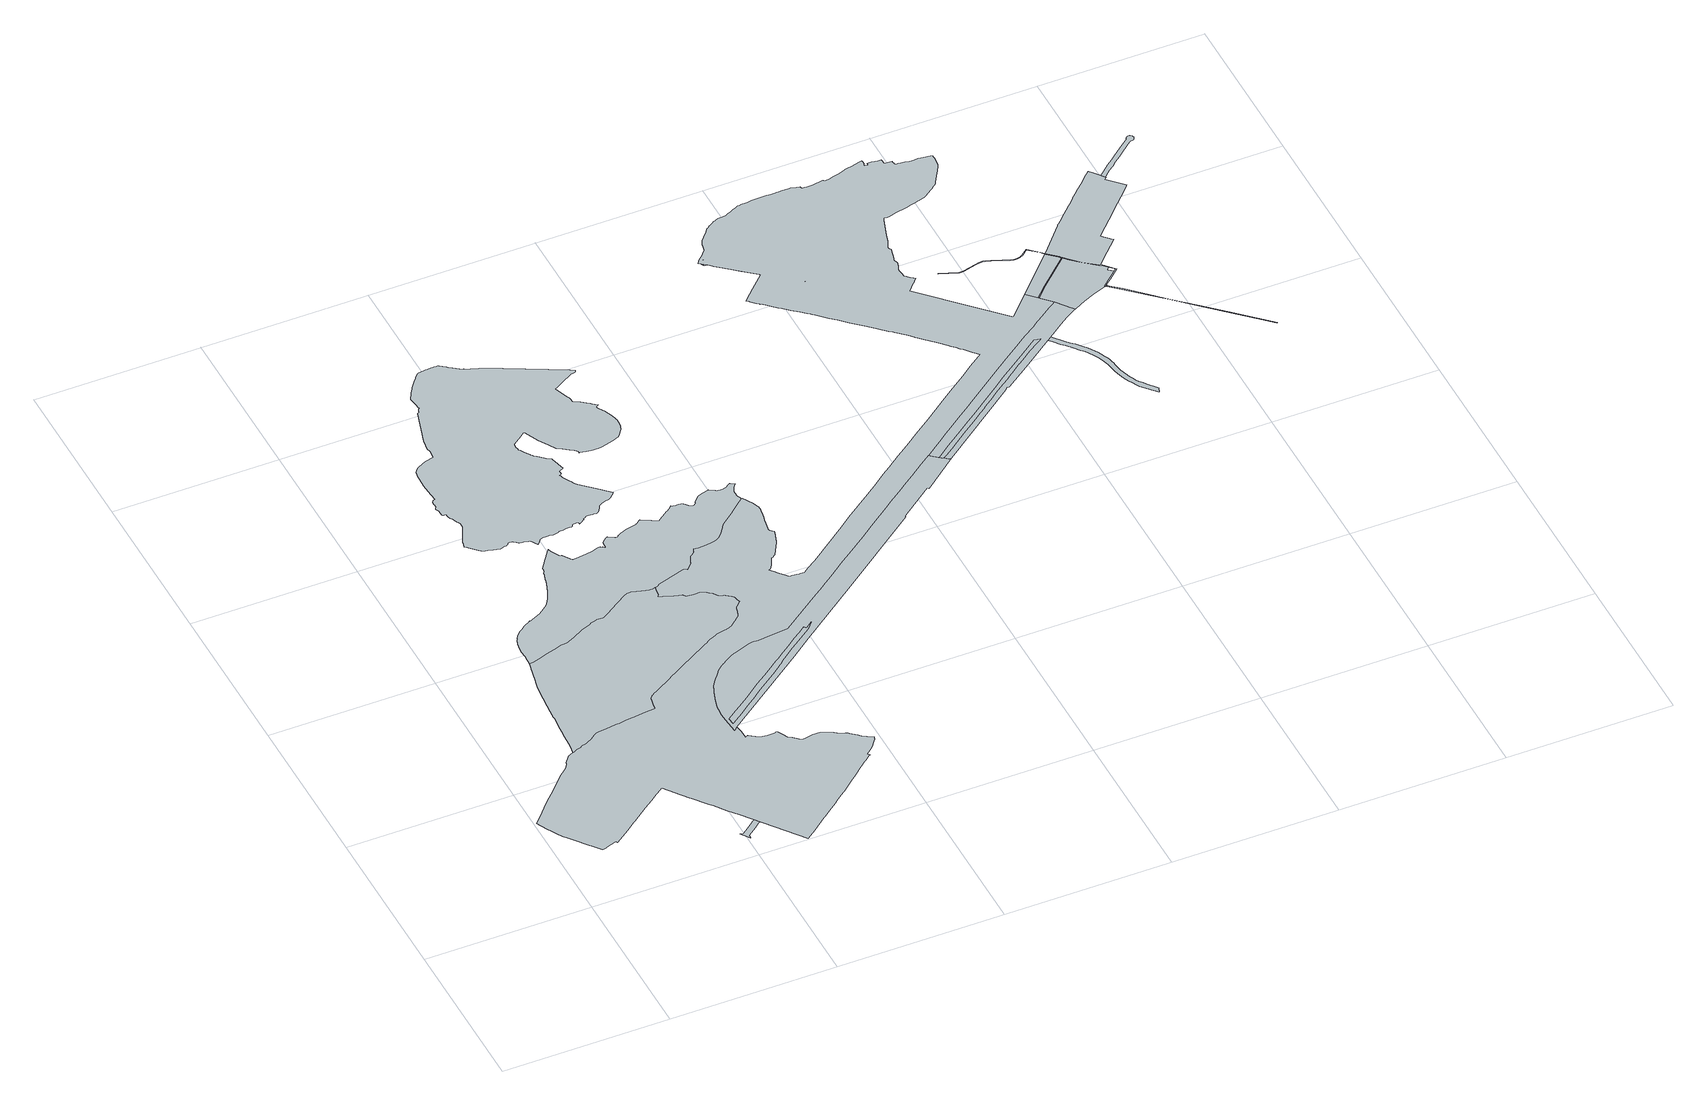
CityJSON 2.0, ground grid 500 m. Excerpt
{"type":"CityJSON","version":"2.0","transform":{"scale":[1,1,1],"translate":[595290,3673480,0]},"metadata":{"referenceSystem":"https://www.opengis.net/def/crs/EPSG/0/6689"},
"CityObjects":{
"object1":{"type":"GenericCityObject","attributes":{"function":"2","validFromType":"3","custodian":"武雄市","notificationNumber":"-","nominalArea":112,"prefecture":41,"city":41206,"floorAreaRate":1,"buildingCoverageRate":0.6,"wallSetbackDistance":0,"buildingHeightLimits":10},"geometry":[{"type":"MultiSurface","lod":"1","boundaries":[[[0,1,2,3,4,5,6,7,8,9,10,11,12,13,14,15,16,17,18,19,20,21,22,23,24,25,26,27,28,29,30,31,32,33,34,35,36,37,38,39,40,41,42,43,44,45,46,47,48,49,50,51,52,53,54,55,56,57,58,59,60,61,62,63,64,65,66,67,68,69,70,71,72,73,74,75,76,77,78,79,80,81,82,83,84,85,86,87,88,89,90,91,92,93,94,95,96,97,98,99,100,101,102,103,104,105,106,107,108,109,110,111,112,113,114,115,116,117,118,119,120,121,122,123,124,125,126,127,128,129,130,131,132,133,134,135,136,137,138,139,140,141,142,143,144,145,146,147,148,149,150,151,152,153,154,155,156,157,158,159,160,161,162,163,164,165,166,167,168,169,170,171,172,173,174,175,176,177,178,179,180,181,182,183,184,185,186,187,188,189,190,191,192,193,194,195,196,197,198]]]}]},
"object2":{"type":"GenericCityObject","attributes":{"function":"1","validFromType":"3","custodian":"武雄市","notificationNumber":"-","nominalArea":31,"prefecture":41,"city":41206,"floorAreaRate":0.8,"buildingCoverageRate":0.5,"wallSetbackDistance":1,"buildingHeightLimits":10},"geometry":[{"type":"MultiSurface","lod":"1","boundaries":[[[197,196,195,194,199,200,201,202,203,204,205,206,207,208,209,210,211,212,213,214,215,216,217,218,219,220,221,222,223,224,225,226,227,228,229,230,231,232,233,234,235,236,237,238,239,240,241,242,243,244,245,246,247,248,249,250,251,252,253,254,255,256,257,258,259,260,261,262,263,264,265,266,267,268,269,270,271,272,273,274,275,276,277,278,279,280,281,282,283,284,285,286,287,288,289,290,291,292,293,294,295,296,297,298,299,300,301,302,303,304,305,306,307,308,309,310,311,312,313,314,315,316,317,318,319,320,321,322,323,324,325,326,327,328,329,330,331,332,333,334,335,336,337,338,339,340,341,342,343,344,345,346,347,348,349,350,351,352,353,354,355,356,357,358,359,360,361,362,363,364,365,366,367,368,369,370,371,372,373,374,375,376,377,378,379,380,381,382,383,384,385,386,387,388,389,390,391,392,393,394,395,396,397,398,399,400,401,402,403,404,405,406,407,408,409,410,411,412,413,414,415,416,417,418,419,420,421,422,423,424,425,426,427,428,429,430,431,432,433,434,435,436,437,438,439,440,441,442,443,444,445,446,447,448,449,450,451,452,453,454,455,456,457,458,39,38,37,36,35,34,33,32,31,30,29,28,27,26,25,24,23,22,21,20,19,18,17,16,15,14,13,12,11,10,9,8,7,6,5,4,3,2,1,0,198]]]}]},
"object3":{"type":"GenericCityObject","attributes":{"name":"甘久・武雄線","function":"3011","validFromType":"3","custodian":"武雄市","notificationNumber":"-","prefecture":41,"city":41206,"length":2790,"width":18},"geometry":[{"type":"MultiSurface","lod":"1","boundaries":[[[459,460,461,462,463,464,465,466,467,468,469,470,471,472,473,474,475,476,477,478,479,480,481,482,483,484,485,486,487,488,489,490,491,492,493]]]}]},
"object4":{"type":"GenericCityObject","attributes":{"function":"3","validFromType":"3","custodian":"武雄市","notificationNumber":"-","nominalArea":64,"prefecture":41,"city":41206,"floorAreaRate":2,"buildingCoverageRate":0.6,"wallSetbackDistance":0,"buildingHeightLimits":0},"geometry":[{"type":"MultiSurface","lod":"1","boundaries":[[[494,495,496,497,498,499,500,501,502,503,504,505,506,507,508,509,510,511,512,513,514,515,516,517,518,519,520,521,522,523,524,525,526,527,528,529,530,531,532,533,534,535,536,537,538,539,540,541,542,543,544,545,546,547,548,549,550,551,552,553,554,555,556,557,558,559,560,561,562,563,564,565,566,567,568,569,570,571,572,573,574,575,576,577,578,579,580,581,582,583,584,585,586,587,588,589,590,591,592,593,594,595,596,597,598,599,600,601,602,603,604,605,606,607,608,609,610,611,612,613,614,615,616,617,618,619,620,621,622,623,624,625,626,627,628,629,630,631,632,633,634,635,636,637,638,639,640,641,642,643,644,645,646,647,648,649,650,651,652,653,654,655,656,657,658,659,660,661,662,663,664,665,666,667,668,669,670,671,672,673,674,675,676,677,678,679,680,681,682,683,684,685,686,687,688,689,690,691,692,693,694,695,696,697,698,699,700,701,702,703,704,705,706,707,708,709,710,711,712,713,714,715,716,717,718,719,720,721,722,723,724,725,726,727,728,729,730,731,732,733,734,735,736,737,738,739,740,741,742,743,744,745,746,747,748,749,750,751,752,753,754,755,756,757,758,759,760,761,762,763,764,765,766,767,768,769,770,771,772,773,774,775,776,777,778,779,780,781,782,783,784,785,786,787,788,789,790,791,792,793,794,795,796,797,798,799,800,801,802,803,804,805,806,807,808,809,810,811,812,813,814,815,816,817,818,819,820,821,822,823,824,825,826,827,828,829,830,831,832,833,834,835,836,837,838,839,840,841,842,843,844,845,846,847,848,849,850,851,852,853,854,855,856,857,858,859,860,861,862,863,864,865]]]}]},
"object5":{"type":"GenericCityObject","attributes":{"function":"11","validFromType":"3","custodian":"武雄市","notificationNumber":"-","nominalArea":17,"prefecture":41,"city":41206,"floorAreaRate":2,"buildingCoverageRate":0.6,"wallSetbackDistance":0,"buildingHeightLimits":0},"geometry":[{"type":"MultiSurface","lod":"1","boundaries":[[[866,867,868,869,870,871,872,873,874,875,876,877,878,879,880,881,882,883,884,885,886,887,888,889,890,891,892,893,894,895,896,897,898,899,900,901,902,903,904,905,906,907,908,909,910,911,912,913,914,915,916,917,918,919,920,921,922,923,924,925,926,927,928,929,930,931,932,933,934,935,936,937,938,939]]]}]},
"object6":{"type":"GenericCityObject","attributes":{"function":"5","validFromType":"3","custodian":"武雄市","notificationNumber":"-","nominalArea":222,"prefecture":41,"city":41206,"floorAreaRate":2,"buildingCoverageRate":0.6,"wallSetbackDistance":0,"buildingHeightLimits":0},"geometry":[{"type":"MultiSurface","lod":"1","boundaries":[[[940,941,942,943,944,945,946,947,948,949,950,951,952,953,954,955,956,957,958,959,960,961,962,963,964,965,966,967,968,969,970,971,972,973,974,975,976,977,978,979,980,981,982,983,984,985,986,987,988,989,990,991,992,993,994,995,996,997,998,999,1000,1001,1002,1003,1004,1005,1006,1007,1008,1009,1010,1011,1012,1013,1014,1015,1016,1017,1018,1019,1020,1021,1022,1023,1024,1025,1026,1027,1028,939,938,937,936,935,934,933,932,931,930,929,928,927,926,925,924,923,922,921,920,919,918,917,916,915,914,913,912,911,910,909,908,907,906,905,904,903,902,901,900,899,898,897,896,895,894,893,892,891,890,889,888,887,886,885,884,883,882,1029,1030,1031,1032,1033,1034,1035,1036,1037,1038,1039,1040,1041,1042,1043,1044,1045,1046,1047,1048,1049,1050,1051,1052,1053,1054,1055,1056,1057,1058,1059,1060,1061,1062,1063,1064,1065,1066,1067,1068,1069,1070,1071,1072,1073,1074,1075,1076,1077,1078,1079,1080,1081,1082,1083,1084,1085,1086,1087,1088,1089,1090,1091,1092,1093,1094,1095,1096,1097,1098,1099,1100,1101,1102,1103,1104,1105,1106,1107,1108,1109,1110,1111,1112,1113,1114,1115,1116,1117,1118,1119,1120,1121,1122,1123,1124,1125,1126,1127,1128,1129,1130,1131,1132,1133,1134,1135,1136,1137,1138,1139,1140,1141,1142,1143,1144,1145,1146,1147,1148,1149,1150,1151,1152,1153,1154,1155,1156,1157,1158,1159,1160,1161,1162,1163,1164,1165,1166,1167,1168,1169,1170,1171,1172,1173,1174,1175,1176,1177,1178,1179,1180,1181,1182,1183,1184,1185,1186,1187,1188,1189,1190,1191,1192,1193,1194,1195,1196,1197,1198,1199,1200,1201,1202,1203,1204,1205,1206,1207,1208,1209,1210,1211,1212,1213,1214,1215,1216,1217,1218,1219,1220,1221,1222,1223,1224,1225,1226,1227,1228,1229,1230,1231,1232,1233,1234,1235,1236,1237,1238,1239,1240,1241,1242,1243,1244,1245,1246,1247,1248,1249,1250,1251,1252,1253,1254,1255,1256,1257,1258,1259,1260,1261,1262,1263,1264,1265,1266,1267,1268,1269,1270,1271,1272,1273,1274,1275,1276,1277,1278,1279,1280,1281,1282,1283,1284,1285,1286,1287,1288,1289,1290,1291,1292,1293,1294,1295,1296,1297,1298,1299,1300,1301,1302,1303,1304,1305,1306,1307,1308,1309,1310,1311,1312,1313,1314,1315,1316,1317,1318,1319,1320,1321,1322,1323,1324,1325,1326,1327,1328,1329,1330,1331,1332,1333,1334,1335,1336,1337,1338,1339,1340,1341,1342,1343,1344,1345,1346,1347,1348,1349,1350,1351,1352,1353,1354,1355,1356,1357,1358,1359,1360,1361,1362,1363,1364,1365,1366,1367,1368,1369,1370,1371,1372,1373,1374,1375,1376,1377,1378,239,238,237,236,235,234,233,232,231,230,229,228,227,226,225,224,223,222,221,220,219,218,217,216,215,214,213,212,211,210,209,208,207,206,205,204,203,202,201,200,199,194,193,192,191,190,189,188,187,186,185,184,183,182,181,180,179,178,177,176,175,174,173,172,171,170,169,168,167,166,165,164,163,162,161,160,159,158,157,156,155,154,153,152,151,150,149,148,147,146,145,144,143,142,141,140,139,138,137,136,135,134,133,132,131,130,129,128,127,126,125,124,123,122,121,120,119,118,117,116,115,114,113,112,111,110,109,108,107,106,105,104,103,102,101,100,99,98,97,96,95,94,93,92,91,90,89,88,87,86,85,84,83,82,81,80,79,78,77,76,75,74,73,72,1379,1380,1381,1382,1383,1384,1385,1386,1387,1388,1389,1390,1391,1392,1393,1394,1395,1396,1397,1398,1399,1400,1401,1402,1403,1404,1405,1406,1407,1408,1409,1410,1411,1412,1413,1414,1415,1416,1417,1418,1419,1420,1421,1422,1423,1424,1425,1426,1427,1428,1429,1430,1431,1432,1433,1434]]]}]},
"object7":{"type":"GenericCityObject","attributes":{"name":"高橋・武雄線","function":"3011","validFromType":"3","custodian":"武雄市","notificationNumber":"-","prefecture":41,"city":41206,"length":4020,"width":16},"geometry":[{"type":"MultiSurface","lod":"1","boundaries":[[[1435,1436,1437,1438,1439,1440,1441,1442,1443,1444,1445,1446,1447,1448,1449,1450,1451,1452,1453,1454,1455,1456,1457,1458,1459,1460,1461,1462,1463,879,1464,1465,1466,1467,1468,1469,1470,1471,1472,1473,1474,1475,1476,1477,1478,1479,1480,1481,1482,1483,1484,1485,1486,1487,1488,1489,1490,1491,1492,1493,1494,1495,1496,1497,1498,1499,1500,1501,1502,1503,1504,1505,1506,1507,1508,1509,1510,1511,1512,1513,1514,1515,1516,1517,1518,1519,1520,1521,1522,1523,1524,1525,1526,1527,1528,1529,1530,1531,1532,1533,1534,1535,1536,1537,1538,1539,1540,1541,1542,1543,1544,1545,1546,1547,1548,1549,1550,1551,1552,1553,1554,1555,1556,1557,1558,1559,1560,1561,1562,1563,1564,1565,1566,1567,1568,1569,1570,1571,1572,1573,1574,1575,1576,1577,1578,1579,1580,1581,1582,1583,1584,1585,1586,1587,1588,1589,1590,1591,1592,1593,1594,1595,1596,1597,1598,1599,1600,1601,1602,1603,1604,1605,1606,1607,1608,1609,1610,1611,1612,1613,1614,1615,1616,1617,1618,1619,1620,1621,1622,1623,1624,1625,1626,1627,1628,1629,1630,1631,1632,1633,1634,1635,1636,1637,1638,1639,1640,1641,1642,1643,1644,1645,1646,1647,1648,1649,1650,1651,1652,1653,1654,1655,1656,1657,1658,1659,1660,1661,1662,1663,1664,1028,1665,1666,1667,1668,938,475,474,1669,1670,1671,1672,933,932,931,930,929,928,927,1673,920,919,917,916,914,913,912,911,1674,909,908,907,905,904,903,1675,902,901,1676,1677,1678,460,459,493,1679]]]}]},
"object8":{"type":"GenericCityObject","attributes":{"function":"9","validFromType":"3","custodian":"武雄市","notificationNumber":"-","nominalArea":83,"prefecture":41,"city":41206,"floorAreaRate":2,"buildingCoverageRate":0.8,"wallSetbackDistance":0,"buildingHeightLimits":0},"geometry":[{"type":"MultiSurface","lod":"1","boundaries":[[[1047,1046,1045,1044,1043,1042,1041,1040,1039,1038,1037,1036,1035,1034,1033,1032,1031,1030,1029,882,881,880,879,878,877,876,875,874,873,1680,1681,1682,1683,1684,1685,1686,1687,1688,1689,1690,1048]]]}]},
"object9":{"type":"GenericCityObject","attributes":{"name":"高橋・鳴瀬線","function":"3011","validFromType":"3","custodian":"武雄市","notificationNumber":"-","prefecture":41,"city":41206,"length":1640,"width":26},"geometry":[{"type":"MultiSurface","lod":"1","boundaries":[[[1691,1692,1693,1694,1695,1696,1697,1698,1699,1700,1701,1702,1703,1704,1705,1706,1707,1708,1709,1710,1711,1712,1713,1714,1715,1716,1717,1718,1260,1262,1263,1719,1265,1720,1721,1722,1723,1724,1725,1726,1727,1728,1729,1730,1731,1732,1733,1734,1735,1736,1737,1738,1739,1740,1491,1490,1741,1742,1743,1744,1745,1746,1747,1748,1749,1750,1751,1752,1753,1754,1755,1756,1757,1758,1759,1760,1761,1762,1763,1764,1765,1766,1767,1768,1769,1770,1771,1772,1773,1774,1775,1776,1777,1778,1779,1780,1781,1782,1783,1784,1785,1786,1787,1788,1789,1790,1791,1792,1793,1794,1795,1796,1797,1798,1799,1800,1801,1802,1803,1804,1805,1806,1807,1808,1809,1810,1811,1812,1813,1814,1815,1816,1817,1818,1819,1820,1821,1822,1823,1824,1825]]]}]},
"object10":{"type":"GenericCityObject","attributes":{"name":"高橋下水路","function":"3041","validFromType":"3","custodian":"武雄市","notificationNumber":"-","prefecture":41,"city":41206,"number":5},"geometry":[{"type":"MultiSurface","lod":"1","boundaries":[[[1826,1827,1828,1829,1830,1831,1832,1833,1834,1835,1836,1837,1838,1839,1840,1841,1842,1843,1844,1845,1846,1847,1848,1849,1850,1851]]]}]},
"object11":{"type":"GenericCityObject","attributes":{"name":"上滝下水路","function":"3041","validFromType":"3","custodian":"武雄市","notificationNumber":"-","prefecture":41,"city":41206,"number":8},"geometry":[{"type":"MultiSurface","lod":"1","boundaries":[[[1852,1853,1854,1855,1856,1857]]]}]},
"object12":{"type":"GenericCityObject","attributes":{"name":"上滝下水路","function":"3041","validFromType":"3","custodian":"武雄市","notificationNumber":"-","prefecture":41,"city":41206,"number":8},"geometry":[{"type":"MultiSurface","lod":"1","boundaries":[[[1858,1859,1860,1861,1862,1863,1864,1865,1866,1867,1868,1869,1870,1871,1872,1873,1874,1875,1876,1852,1857,1877,1878,1879,1880,1881,1882,1883,1884,1885,1886,1887,1888,1889,1890,1891,1892,1893,1894,1895,1896,1897,1898,1899,1900,1901,1902,1903,1904,1905,1906,1907,1908,1909,1910,1911,1912,1913,1914,1915,1916,1917,1918,1919,1920,1921,1922,1923,1924,1925]]]}]},
"object13":{"type":"GenericCityObject","attributes":{"function":"11","validFromType":"3","custodian":"武雄市","notificationNumber":"-","nominalArea":17,"prefecture":41,"city":41206,"floorAreaRate":2,"buildingCoverageRate":0.6,"wallSetbackDistance":0,"buildingHeightLimits":0},"geometry":[{"type":"MultiSurface","lod":"1","boundaries":[[[1690,1689,1688,1687,1926,1927,1928,1929,1930,1931,1932,1933,1934,1935,1936,1937,1938,1939,1940,1941,1942,1943,1944,1945,1946,1947,1948,1949,1950,1951,1952,1953,1954,1955,1956,1957,1958,1959,1960,1961,1962,1963,1964,1965,1966,1967,1968,1969,1970,1971,1972,1973,1974,1975,1976,1977,1978,1979,1980,1981,1982,1983,1984,1049,1048]]]}]},
"object14":{"type":"GenericCityObject","attributes":{"name":"高橋・武雄線","function":"3011","validFromType":"3","custodian":"武雄市","notificationNumber":"-","prefecture":41,"city":41206,"length":4020,"width":16},"geometry":[{"type":"MultiSurface","lod":"1","boundaries":[[[1985,1986,1987,1988,1989,1990,1991,1992,1993,1994,1995,1996,1997,1998,1999,2000,2001,2002,2003,2004,2005,2006,2007,2008,2009,2010,2011,2012,2013,2014,2015,2016,2017,2018,2019,2020,2021,2022,2023,2024,2025,2026,2027,2028,2029,2030,2031,2032,2033,2034,2035,2036,2037,2038,2039,2040,2041,2042,2043,2044,2045,2046,2047,2048,2049,2050,2051,2052,2053,2054,2055,2056,2057,2058,2059,1801,1800,2060,2061,2062,2063,2064,2065,2066,2067,2068,2069,2070,2071,2072,2073,2074,2075,2076,2077,2078,2079,2080,2081,2082,2083,2084,2085,2086,2087,2088,2089,2090,2091,2092,2093,2094,2095,2096,2097,2098,2099,2100,2101,2102,2103,2104,2105,2106,2107,2108,2109,2110,2111,2112,2113,2114,2115,2116,2117,2118,2119,2120,2121,2122,2123,2124,2125,2126]]]}]}
},
"vertices":[
[677,1098,0],[640,1109,0],[639,1110,0],[637,1110,0],[630,1110,0],[625,1110,0],[623,1109,0],[616,1105,0],[586,1086,0],[557,1067,0],[546,1060,0],[536,1053,0],[532,1051,0],[529,1049,0],[525,1048,0],[518,1048,0],[507,1048,0],[501,1047,0],[496,1046,0],[490,1044,0],[486,1042,0],[481,1039,0],[465,1033,0],[452,1027,0],[444,1023,0],[429,1015,0],[422,1011,0],[400,1000,0],[393,998,0],[376,995,0],[357,990,0],[356,989,0],[351,987,0],[324,980,0],[314,977,0],[306,974,0],[288,968,0],[279,965,0],[272,964,0],[265,964,0],[262,950,0],[259,937,0],[258,933,0],[256,921,0],[251,899,0],[248,884,0],[244,866,0],[243,858,0],[242,853,0],[240,836,0],[239,821,0],[236,790,0],[235,781,0],[234,765,0],[233,757,0],[233,756,0],[233,755,0],[233,753,0],[233,752,0],[232,745,0],[232,740,0],[232,734,0],[232,730,0],[230,705,0],[229,697,0],[229,696,0],[228,672,0],[227,666,0],[224,615,0],[223,615,0],[223,612,0],[221,596,0],[221,589,0],[223,590,0],[225,591,0],[227,592,0],[234,595,0],[240,597,0],[248,599,0],[250,601,0],[254,603,0],[262,605,0],[270,608,0],[276,611,0],[283,614,0],[288,618,0],[293,622,0],[297,625,0],[300,627,0],[310,634,0],[317,635,0],[344,638,0],[351,639,0],[372,642,0],[383,643,0],[399,645,0],[403,646,0],[414,647,0],[431,649,0],[445,651,0],[468,654,0],[484,656,0],[495,657,0],[499,676,0],[503,694,0],[503,698,0],[504,700,0],[505,701,0],[507,703,0],[508,704,0],[510,707,0],[514,709,0],[518,712,0],[530,719,0],[534,721,0],[547,729,0],[571,742,0],[575,744,0],[599,760,0],[602,761,0],[624,774,0],[642,785,0],[668,799,0],[670,800,0],[678,805,0],[681,807,0],[716,827,0],[732,836,0],[733,837,0],[745,844,0],[746,845,0],[758,851,0],[759,851,0],[769,856,0],[773,857,0],[778,859,0],[785,861,0],[799,864,0],[807,865,0],[811,866,0],[813,867,0],[815,867,0],[817,868,0],[822,870,0],[825,872,0],[839,884,0],[844,888,0],[850,893,0],[857,899,0],[861,907,0],[862,909,0],[863,914,0],[864,916,0],[866,925,0],[866,926,0],[867,929,0],[867,931,0],[868,932,0],[869,934,0],[870,936,0],[873,938,0],[877,942,0],[885,951,0],[887,952,0],[884,963,0],[883,968,0],[882,973,0],[881,975,0],[876,980,0],[862,990,0],[858,991,0],[852,993,0],[845,997,0],[843,999,0],[835,1011,0],[826,1018,0],[821,1022,0],[815,1026,0],[805,1030,0],[792,1030,0],[788,1030,0],[770,1032,0],[765,1031,0],[758,1040,0],[749,1043,0],[736,1047,0],[726,1049,0],[720,1052,0],[718,1054,0],[708,1057,0],[694,1062,0],[699,1069,0],[700,1079,0],[702,1092,0],[704,1099,0],[697,1097,0],[691,1097,0],[686,1096,0],[682,1097,0],
[711,1102,0],[720,1107,0],[728,1110,0],[737,1113,0],[768,1123,0],[800,1133,0],[804,1134,0],[806,1134,0],[808,1134,0],[812,1132,0],[815,1129,0],[825,1140,0],[832,1148,0],[834,1153,0],[837,1161,0],[839,1164,0],[841,1170,0],[842,1172,0],[844,1174,0],[849,1178,0],[856,1183,0],[859,1185,0],[859,1187,0],[863,1197,0],[878,1196,0],[895,1197,0],[917,1200,0],[930,1202,0],[935,1204,0],[937,1205,0],[946,1211,0],[954,1220,0],[970,1241,0],[976,1251,0],[981,1256,0],[1017,1285,0],[1031,1296,0],[1041,1305,0],[1046,1309,0],[1062,1323,0],[1068,1328,0],[1065,1333,0],[1061,1345,0],[1061,1347,0],[1061,1350,0],[1061,1352,0],[1061,1356,0],[1061,1358,0],[1061,1360,0],[1062,1363,0],[1063,1366,0],[1064,1368,0],[1065,1370,0],[1066,1373,0],[1068,1376,0],[1071,1380,0],[1076,1386,0],[1077,1387,0],[1065,1396,0],[1064,1395,0],[1063,1395,0],[1057,1391,0],[1052,1387,0],[1046,1384,0],[1043,1383,0],[1040,1382,0],[1036,1382,0],[1032,1382,0],[1030,1382,0],[1028,1382,0],[1025,1383,0],[1021,1384,0],[1017,1386,0],[1008,1391,0],[1001,1396,0],[996,1394,0],[983,1391,0],[980,1390,0],[978,1389,0],[975,1389,0],[973,1388,0],[971,1387,0],[969,1386,0],[967,1385,0],[965,1384,0],[960,1379,0],[956,1375,0],[952,1371,0],[950,1368,0],[949,1367,0],[948,1365,0],[948,1364,0],[947,1362,0],[945,1360,0],[944,1359,0],[943,1358,0],[942,1357,0],[941,1356,0],[940,1356,0],[939,1356,0],[937,1356,0],[936,1356,0],[934,1356,0],[933,1357,0],[932,1357,0],[930,1358,0],[929,1359,0],[927,1360,0],[925,1363,0],[922,1366,0],[920,1369,0],[918,1370,0],[917,1372,0],[916,1373,0],[914,1374,0],[913,1375,0],[911,1376,0],[909,1376,0],[906,1376,0],[903,1377,0],[900,1377,0],[897,1377,0],[892,1377,0],[888,1377,0],[887,1377,0],[885,1378,0],[882,1381,0],[875,1374,0],[871,1371,0],[870,1370,0],[869,1369,0],[868,1368,0],[865,1366,0],[863,1365,0],[844,1351,0],[830,1342,0],[828,1340,0],[825,1341,0],[809,1350,0],[806,1352,0],[802,1354,0],[800,1355,0],[797,1356,0],[782,1365,0],[773,1358,0],[770,1356,0],[767,1355,0],[765,1353,0],[745,1349,0],[733,1346,0],[727,1344,0],[723,1342,0],[719,1341,0],[713,1338,0],[709,1336,0],[706,1334,0],[703,1333,0],[703,1332,0],[702,1331,0],[701,1329,0],[699,1328,0],[698,1327,0],[696,1327,0],[694,1327,0],[693,1327,0],[691,1328,0],[690,1329,0],[687,1331,0],[686,1332,0],[684,1333,0],[681,1334,0],[678,1335,0],[673,1339,0],[672,1340,0],[666,1336,0],[661,1332,0],[660,1331,0],[657,1328,0],[653,1323,0],[653,1322,0],[652,1311,0],[651,1303,0],[649,1301,0],[648,1304,0],[644,1308,0],[641,1309,0],[638,1311,0],[634,1311,0],[630,1310,0],[628,1310,0],[624,1308,0],[623,1308,0],[622,1307,0],[609,1303,0],[608,1303,0],[583,1300,0],[571,1299,0],[568,1297,0],[548,1296,0],[548,1297,0],[547,1298,0],[529,1324,0],[523,1326,0],[522,1328,0],[519,1333,0],[510,1352,0],[506,1361,0],[505,1359,0],[503,1357,0],[494,1346,0],[485,1333,0],[478,1324,0],[473,1317,0],[469,1311,0],[466,1307,0],[460,1297,0],[461,1293,0],[457,1282,0],[456,1281,0],[453,1271,0],[449,1257,0],[447,1247,0],[439,1223,0],[433,1206,0],[431,1202,0],[422,1184,0],[420,1179,0],[416,1173,0],[409,1163,0],[400,1154,0],[384,1142,0],[375,1136,0],[339,1118,0],[338,1120,0],[332,1116,0],[324,1112,0],[319,1109,0],[314,1106,0],[311,1103,0],[306,1099,0],[298,1093,0],[286,1082,0],[278,1070,0],[278,1069,0],[276,1066,0],[273,1059,0],[271,1054,0],[271,1053,0],[269,1048,0],[268,1039,0],[267,1037,0],[267,1036,0],[266,1030,0],[265,1017,0],[265,1016,0],[266,995,0],[266,981,0],[266,977,0],[265,971,0],[265,966,0],
[1006,777,0],[1001,784,0],[979,768,0],[958,753,0],[929,731,0],[907,714,0],[883,697,0],[875,691,0],[840,665,0],[831,658,0],[821,651,0],[789,628,0],[739,590,0],[706,566,0],[689,554,0],[661,533,0],[662,511,0],[700,539,0],[729,561,0],[760,584,0],[778,598,0],[807,620,0],[843,646,0],[866,664,0],[877,672,0],[882,676,0],[890,684,0],[909,699,0],[922,709,0],[934,719,0],[951,731,0],[972,746,0],[997,765,0],[1008,773,0],[1028,794,0],
[493,1394,0],[504,1409,0],[506,1410,0],[514,1411,0],[521,1412,0],[530,1412,0],[537,1413,0],[543,1409,0],[550,1411,0],[560,1412,0],[561,1414,0],[562,1414,0],[563,1415,0],[568,1415,0],[573,1416,0],[574,1416,0],[578,1416,0],[580,1416,0],[587,1418,0],[590,1419,0],[592,1419,0],[593,1420,0],[596,1419,0],[597,1419,0],[598,1419,0],[603,1417,0],[604,1418,0],[605,1419,0],[607,1422,0],[609,1425,0],[617,1426,0],[625,1428,0],[628,1421,0],[628,1420,0],[629,1420,0],[638,1426,0],[639,1427,0],[645,1430,0],[645,1431,0],[645,1433,0],[649,1435,0],[651,1436,0],[655,1440,0],[658,1440,0],[662,1441,0],[663,1441,0],[676,1440,0],[683,1440,0],[688,1439,0],[689,1439,0],[693,1442,0],[697,1447,0],[703,1456,0],[706,1462,0],[712,1466,0],[713,1467,0],[726,1473,0],[728,1473,0],[730,1474,0],[741,1475,0],[747,1479,0],[760,1492,0],[760,1493,0],[763,1496,0],[762,1497,0],[758,1501,0],[727,1531,0],[689,1568,0],[683,1574,0],[678,1585,0],[674,1591,0],[666,1606,0],[664,1612,0],[663,1617,0],[661,1621,0],[663,1621,0],[668,1623,0],[668,1628,0],[668,1636,0],[670,1637,0],[681,1643,0],[681,1644,0],[679,1652,0],[673,1678,0],[671,1685,0],[671,1687,0],[670,1690,0],[669,1690,0],[667,1691,0],[666,1691,0],[665,1692,0],[662,1694,0],[638,1716,0],[630,1722,0],[628,1725,0],[626,1727,0],[625,1729,0],[623,1731,0],[621,1735,0],[614,1746,0],[607,1757,0],[606,1758,0],[605,1759,0],[604,1759,0],[603,1767,0],[602,1774,0],[602,1778,0],[602,1780,0],[602,1782,0],[602,1784,0],[603,1785,0],[606,1788,0],[607,1788,0],[608,1790,0],[613,1793,0],[633,1808,0],[647,1818,0],[648,1818,0],[669,1772,0],[686,1744,0],[699,1724,0],[705,1720,0],[714,1713,0],[730,1702,0],[737,1698,0],[745,1691,0],[746,1690,0],[747,1689,0],[748,1687,0],[748,1686,0],[748,1685,0],[748,1681,0],[749,1681,0],[768,1678,0],[782,1676,0],[788,1675,0],[792,1675,0],[802,1675,0],[806,1675,0],[810,1676,0],[817,1678,0],[850,1687,0],[858,1689,0],[868,1693,0],[871,1694,0],[877,1702,0],[882,1708,0],[887,1715,0],[889,1718,0],[891,1721,0],[893,1725,0],[894,1729,0],[895,1731,0],[896,1735,0],[897,1739,0],[897,1742,0],[897,1743,0],[897,1749,0],[897,1752,0],[897,1757,0],[896,1762,0],[895,1766,0],[894,1770,0],[893,1775,0],[890,1783,0],[888,1788,0],[885,1794,0],[882,1802,0],[877,1812,0],[870,1825,0],[869,1826,0],[869,1827,0],[869,1828,0],[869,1829,0],[876,1834,0],[863,1846,0],[859,1849,0],[851,1856,0],[844,1861,0],[837,1866,0],[819,1875,0],[818,1892,0],[818,1893,0],[815,1900,0],[805,1926,0],[803,1930,0],[799,1943,0],[804,1945,0],[810,1948,0],[833,1962,0],[857,1975,0],[866,1980,0],[867,1980,0],[869,1980,0],[871,1980,0],[875,1981,0],[877,1981,0],[880,1987,0],[877,1989,0],[868,1993,0],[866,1995,0],[866,1996,0],[855,2001,0],[841,2008,0],[827,2015,0],[815,2022,0],[801,2029,0],[788,2035,0],[770,2044,0],[759,2050,0],[753,2053,0],[746,2056,0],[743,2058,0],[723,2068,0],[716,2071,0],[710,2074,0],[705,2077,0],[688,2086,0],[678,2090,0],[670,2094,0],[664,2098,0],[656,2101,0],[647,2104,0],[639,2107,0],[627,2112,0],[626,2112,0],[625,2111,0],[623,2112,0],[620,2113,0],[608,2120,0],[603,2122,0],[597,2126,0],[590,2131,0],[582,2137,0],[576,2141,0],[569,2148,0],[553,2161,0],[550,2161,0],[546,2161,0],[540,2162,0],[536,2162,0],[531,2162,0],[519,2161,0],[514,2161,0],[510,2161,0],[499,2159,0],[496,2158,0],[491,2157,0],[485,2153,0],[482,2151,0],[477,2145,0],[474,2141,0],[470,2136,0],[466,2132,0],[461,2124,0],[450,2110,0],[449,2109,0],[447,2105,0],[443,2099,0],[438,2091,0],[433,2082,0],[430,2077,0],[428,2073,0],[427,2070,0],[428,2055,0],[430,2043,0],[431,2034,0],[433,2025,0],[430,2025,0],[429,2025,0],[428,2023,0],[428,2021,0],[426,2017,0],[424,2012,0],[423,2011,0],[422,2011,0],[419,2011,0],[387,1903,0],[384,1883,0],[382,1869,0],[384,1856,0],[382,1831,0],[357,1826,0],[347,1821,0],[327,1810,0],[319,1803,0],[313,1793,0],[312,1785,0],[312,1783,0],[311,1775,0],[311,1774,0],[311,1773,0],[311,1748,0],[310,1737,0],[313,1698,0],[313,1696,0],[315,1674,0],[308,1674,0],[307,1672,0],[305,1668,0],[303,1658,0],[304,1655,0],[304,1649,0],[304,1645,0],[302,1643,0],[301,1642,0],[300,1641,0],[299,1637,0],[300,1636,0],[301,1634,0],[302,1633,0],[304,1623,0],[304,1622,0],[304,1620,0],[304,1611,0],[304,1610,0],[307,1607,0],[311,1607,0],[316,1608,0],[316,1603,0],[317,1596,0],[318,1594,0],[320,1588,0],[324,1584,0],[330,1568,0],[333,1561,0],[335,1556,0],[335,1543,0],[335,1541,0],[327,1526,0],[314,1496,0],[309,1485,0],[309,1484,0],[305,1468,0],[311,1462,0],[314,1459,0],[326,1447,0],[335,1438,0],[338,1435,0],[340,1433,0],[343,1432,0],[345,1431,0],[347,1430,0],[350,1429,0],[356,1427,0],[368,1424,0],[371,1423,0],[391,1419,0],[407,1423,0],[409,1423,0],[414,1425,0],[416,1427,0],[417,1428,0],[418,1430,0],[419,1431,0],[420,1432,0],[421,1433,0],[423,1433,0],[426,1433,0],[428,1433,0],[430,1432,0],[433,1431,0],[434,1430,0],[436,1429,0],[445,1420,0],[448,1419,0],[452,1418,0],[455,1417,0],[463,1417,0],[472,1414,0],[477,1413,0],[491,1391,0],
[926,687,0],[992,738,0],[1175,873,0],[1440,1071,0],[1440,1076,0],[1542,1152,0],[1546,1149,0],[1651,1233,0],[1650,1233,0],[1648,1234,0],[1645,1233,0],[1644,1234,0],[1635,1243,0],[1634,1243,0],[1633,1242,0],[1604,1268,0],[1601,1271,0],[1567,1246,0],[1526,1215,0],[1500,1196,0],[1466,1170,0],[1428,1143,0],[1417,1134,0],[1341,1078,0],[1300,1046,0],[1269,1023,0],[1224,990,0],[1211,981,0],[1200,973,0],[1179,957,0],[1153,938,0],[1130,921,0],[1105,902,0],[1088,890,0],[960,796,0],[948,795,0],[928,793,0],[897,790,0],[868,787,0],[855,788,0],[850,787,0],[837,785,0],[829,782,0],[815,778,0],[791,769,0],[784,767,0],[776,763,0],[767,758,0],[761,754,0],[753,749,0],[750,748,0],[745,744,0],[740,741,0],[737,738,0],[733,735,0],[728,731,0],[723,727,0],[718,722,0],[714,717,0],[709,711,0],[705,706,0],[700,700,0],[688,685,0],[678,670,0],[672,655,0],[669,648,0],[664,635,0],[658,614,0],[651,590,0],[651,579,0],[649,555,0],[650,534,0],[654,485,0],[665,495,0],
[430,288,0],[462,246,0],[465,242,0],[472,233,0],[499,198,0],[521,170,0],[650,4,0],[679,26,0],[723,61,0],[729,65,0],[748,80,0],[776,102,0],[783,108,0],[803,124,0],[818,136,0],[839,153,0],[853,165,0],[873,181,0],[883,190,0],[896,201,0],[908,212,0],[918,220,0],[924,225,0],[939,237,0],[943,239,0],[944,239,0],[939,245,0],[951,256,0],[958,262,0],[964,269,0],[976,284,0],[982,290,0],[985,299,0],[985,301,0],[977,305,0],[968,310,0],[963,313,0],[955,319,0],[948,326,0],[935,338,0],[930,342,0],[927,345,0],[926,345,0],[923,346,0],[923,347,0],[922,347,0],[917,349,0],[912,350,0],[909,352,0],[906,353,0],[900,357,0],[893,363,0],[882,369,0],[878,371,0],[876,372,0],[873,374,0],[867,376,0],[860,378,0],[857,379,0],[854,379,0],[845,379,0],[839,379,0],[833,378,0],[827,377,0],[813,374,0],[809,374,0],[799,377,0],[796,380,0],[783,392,0],[781,393,0],[772,400,0],[766,411,0],[759,426,0],[757,429,0],[756,430,0],[755,430,0],[754,431,0],[752,430,0],[750,429,0],[740,429,0],[727,428,0],[713,430,0],[699,435,0],[694,438,0],[685,445,0],[678,451,0],[676,450,0],[669,446,0],[668,473,0],[1606,1275,0],[1650,1308,0],[1681,1331,0],[1702,1347,0],[1738,1373,0],[1772,1399,0],[1816,1432,0],[1862,1466,0],[1898,1494,0],[1947,1529,0],[1991,1561,0],[2041,1598,0],[2078,1623,0],[2088,1630,0],[2099,1638,0],[2117,1650,0],[2137,1665,0],[2152,1676,0],[2165,1685,0],[2172,1690,0],[2112,1751,0],[2047,1681,0],[2038,1690,0],[2010,1719,0],[1973,1756,0],[1836,1895,0],[1856,1917,0],[1860,1921,0],[1868,1930,0],[1870,1932,0],[1871,1933,0],[1873,1934,0],[1867,1939,0],[1860,1945,0],[1852,1952,0],[1847,1957,0],[1847,1958,0],[1847,1969,0],[1846,1973,0],[1846,1979,0],[1845,1982,0],[1846,1985,0],[1846,1988,0],[1847,1991,0],[1850,1999,0],[1853,2008,0],[1855,2015,0],[1853,2019,0],[1851,2025,0],[1851,2026,0],[1851,2029,0],[1853,2034,0],[1856,2047,0],[1862,2067,0],[1862,2069,0],[1860,2073,0],[1858,2076,0],[1857,2078,0],[1857,2080,0],[1858,2083,0],[1859,2085,0],[1867,2103,0],[1875,2127,0],[1894,2186,0],[1896,2190,0],[1897,2191,0],[1899,2192,0],[1907,2191,0],[1910,2191,0],[1915,2191,0],[1917,2192,0],[1933,2197,0],[1938,2198,0],[1948,2200,0],[1956,2202,0],[1973,2206,0],[1986,2209,0],[2002,2213,0],[2010,2216,0],[2015,2217,0],[2021,2219,0],[2032,2222,0],[2036,2225,0],[2050,2233,0],[2059,2240,0],[2063,2243,0],[2068,2246,0],[2073,2251,0],[2078,2255,0],[2082,2259,0],[2085,2265,0],[2092,2276,0],[2098,2285,0],[2104,2295,0],[2109,2303,0],[2112,2308,0],[2117,2317,0],[2120,2323,0],[2121,2326,0],[2123,2332,0],[2124,2340,0],[2124,2347,0],[2125,2353,0],[2124,2363,0],[2124,2365,0],[2119,2366,0],[2093,2370,0],[2084,2371,0],[2069,2371,0],[2059,2371,0],[2046,2374,0],[2035,2375,0],[2027,2376,0],[2023,2376,0],[2020,2376,0],[2018,2377,0],[2017,2378,0],[2016,2380,0],[2016,2383,0],[2015,2386,0],[2015,2391,0],[1992,2392,0],[1992,2393,0],[1991,2407,0],[1991,2408,0],[1982,2409,0],[1964,2413,0],[1951,2411,0],[1951,2406,0],[1942,2406,0],[1940,2406,0],[1940,2411,0],[1941,2413,0],[1942,2414,0],[1942,2424,0],[1942,2428,0],[1942,2427,0],[1935,2426,0],[1920,2422,0],[1911,2420,0],[1896,2417,0],[1887,2415,0],[1884,2414,0],[1879,2412,0],[1863,2407,0],[1846,2403,0],[1832,2399,0],[1820,2396,0],[1815,2396,0],[1814,2398,0],[1814,2400,0],[1813,2400,0],[1812,2400,0],[1803,2399,0],[1795,2398,0],[1785,2396,0],[1777,2395,0],[1773,2395,0],[1764,2395,0],[1756,2395,0],[1751,2395,0],[1745,2396,0],[1746,2397,0],[1746,2403,0],[1741,2403,0],[1736,2404,0],[1733,2404,0],[1730,2406,0],[1726,2408,0],[1723,2409,0],[1721,2409,0],[1718,2409,0],[1708,2410,0],[1693,2410,0],[1689,2409,0],[1679,2409,0],[1676,2409,0],[1662,2409,0],[1649,2409,0],[1640,2409,0],[1627,2409,0],[1622,2408,0],[1604,2408,0],[1590,2406,0],[1571,2405,0],[1566,2405,0],[1560,2404,0],[1554,2401,0],[1543,2396,0],[1535,2392,0],[1530,2390,0],[1524,2388,0],[1521,2386,0],[1520,2385,0],[1516,2383,0],[1512,2382,0],[1508,2382,0],[1497,2381,0],[1495,2381,0],[1491,2380,0],[1486,2379,0],[1479,2376,0],[1475,2375,0],[1469,2371,0],[1461,2366,0],[1457,2363,0],[1456,2363,0],[1453,2361,0],[1450,2358,0],[1447,2356,0],[1443,2352,0],[1440,2349,0],[1437,2344,0],[1427,2333,0],[1426,2333,0],[1423,2328,0],[1413,2316,0],[1412,2314,0],[1408,2307,0],[1406,2303,0],[1406,2299,0],[1403,2287,0],[1402,2281,0],[1401,2278,0],[1399,2276,0],[1392,2268,0],[1383,2259,0],[1374,2251,0],[1364,2239,0],[1376,2229,0],[1379,2227,0],[1391,2217,0],[1395,2213,0],[1398,2210,0],[1436,2179,0],[1446,2170,0],[1471,2149,0],[1496,2128,0],[1499,2125,0],[1455,2082,0],[1438,2066,0],[1419,2047,0],[1421,2044,0],[1426,2039,0],[1438,2026,0],[1446,2019,0],[1447,2018,0],[1450,2019,0],[1463,2006,0],[1476,1993,0],[1485,1984,0],[1493,1977,0],[1511,1961,0],[1532,1945,0],[1547,1931,0],[1550,1928,0],[1557,1922,0],[1564,1916,0],[1592,1887,0],[1610,1871,0],[1635,1847,0],[1661,1823,0],[1681,1805,0],[1716,1772,0],[1721,1768,0],[1729,1761,0],[1754,1737,0],[1758,1733,0],[1769,1722,0],[1771,1719,0],[1776,1714,0],[1788,1702,0],[1814,1676,0],[1837,1651,0],[1844,1645,0],[1854,1634,0],[1861,1626,0],[1865,1622,0],[1886,1598,0],[1901,1582,0],[1893,1576,0],[1856,1550,0],[1820,1522,0],[1774,1488,0],[1729,1455,0],[1696,1429,0],[1661,1403,0],[1639,1387,0],[1608,1364,0],[1564,1331,0],[1525,1303,0],[1484,1271,0],[1457,1252,0],[1424,1227,0],[1385,1198,0],[1374,1189,0],[1299,1134,0],[1256,1100,0],[1150,1022,0],[1138,1013,0],[1111,994,0],[1096,983,0],[1085,984,0],[1077,984,0],[1073,985,0],[1067,985,0],[1061,986,0],[1054,986,0],[1053,986,0],[1046,993,0],[1043,997,0],[1029,1013,0],[1025,1018,0],[1012,1033,0],[1016,1034,0],[1018,1035,0],[1021,1038,0],[1028,1050,0],[1028,1051,0],[1036,1067,0],[1040,1076,0],[1043,1075,0],[1046,1077,0],[1051,1082,0],[1053,1083,0],[1077,1125,0],[1078,1126,0],[1079,1129,0],[1091,1164,0],[1092,1168,0],[1082,1177,0],[1081,1178,0],[1080,1180,0],[1080,1181,0],[1081,1188,0],[1085,1208,0],[1088,1223,0],[1090,1232,0],[1093,1249,0],[1095,1261,0],[1096,1267,0],[1096,1270,0],[1096,1273,0],[1096,1276,0],[1095,1280,0],[1087,1298,0],[1081,1309,0],[1078,1314,0],[1074,1320,0],[1069,1326,0],[218,587,0],[213,585,0],[205,581,0],[203,580,0],[185,557,0],[184,553,0],[182,550,0],[180,547,0],[178,544,0],[174,538,0],[148,516,0],[133,500,0],[126,493,0],[109,475,0],[94,460,0],[76,442,0],[54,418,0],[29,390,0],[9,371,0],[24,339,0],[33,322,0],[41,308,0],[50,293,0],[63,277,0],[77,261,0],[96,236,0],[111,218,0],[125,199,0],[127,198,0],[134,200,0],[137,200,0],[139,201,0],[141,203,0],[151,206,0],[155,207,0],[156,208,0],[164,211,0],[168,212,0],[170,213,0],[171,213,0],[173,212,0],[173,211,0],[175,209,0],[175,208,0],[196,223,0],[220,241,0],[242,257,0],[249,263,0],[252,265,0],[302,302,0],[328,322,0],[352,340,0],[356,342,0],[376,357,0],[413,309,0],[428,289,0],
[1129,868,0],[1174,901,0],[1183,908,0],[1198,919,0],[1214,931,0],[1229,942,0],[1244,953,0],[1262,967,0],[1275,976,0],[1297,992,0],[1314,1005,0],[1325,1014,0],[1341,1025,0],[1350,1032,0],[1364,1042,0],[1387,1059,0],[1407,1074,0],[1435,1094,0],[1454,1109,0],[1464,1116,0],[1479,1127,0],[1496,1140,0],[1511,1151,0],[1525,1162,0],[1537,1171,0],[1549,1180,0],[1569,1194,0],[1592,1211,0],[1624,1235,0],[1646,1252,0],[1669,1268,0],[1692,1286,0],[1725,1310,0],[1748,1328,0],[1767,1342,0],[1786,1357,0],[1801,1368,0],[1818,1380,0],[1824,1385,0],[1855,1408,0],[1873,1422,0],[1894,1438,0],[1908,1448,0],[1924,1460,0],[1942,1474,0],[1947,1477,0],[1981,1503,0],[1983,1504,0],[1992,1511,0],[2007,1522,0],[2009,1524,0],[2028,1538,0],[2038,1544,0],[2047,1551,0],[2070,1565,0],[2076,1569,0],[2058,1574,0],[2008,1537,0],[1965,1505,0],[1916,1470,0],[1880,1442,0],[1834,1408,0],[1790,1375,0],[1756,1349,0],[1720,1323,0],[1699,1307,0],[1668,1284,0],[1623,1250,0],[1584,1222,0],[1544,1192,0],[1518,1172,0],[1484,1146,0],[1446,1119,0],[1435,1110,0],[1318,1022,0],[1278,993,0],[1256,977,0],[1229,957,0],[1218,948,0],[1197,933,0],[1171,914,0],[1148,897,0],[1122,878,0],[1106,865,0],[1080,847,0],[1075,844,0],[1060,836,0],[1055,833,0],[1049,831,0],[1041,828,0],[1034,825,0],[1026,822,0],[1016,819,0],[1004,816,0],[988,813,0],[973,810,0],[962,808,0],[955,807,0],[946,806,0],[924,805,0],[901,803,0],[884,801,0],[861,801,0],[845,799,0],[832,796,0],[826,795,0],[816,792,0],[814,791,0],[805,788,0],[797,785,0],[791,783,0],[779,777,0],[775,776,0],[763,769,0],[755,765,0],[748,760,0],[737,754,0],[730,748,0],[724,744,0],[715,735,0],[700,719,0],[696,714,0],[691,709,0],[682,697,0],[676,689,0],[673,684,0],[664,669,0],[653,651,0],[644,631,0],[637,615,0],[633,600,0],[628,579,0],[626,565,0],[625,550,0],[625,539,0],[626,527,0],[627,517,0],[622,503,0],[625,481,0],[635,478,0],[636,466,0],[629,460,0],[630,456,0],[631,450,0],[636,454,0],[637,448,0],[632,444,0],[633,432,0],[635,420,0],[635,418,0],[639,404,0],[642,385,0],[644,374,0],[646,364,0],[646,356,0],[646,334,0],[644,314,0],[643,308,0],[642,301,0],[640,294,0],[638,284,0],[637,276,0],[634,266,0],[632,261,0],[631,256,0],[628,248,0],[621,234,0],[614,220,0],[608,210,0],[602,199,0],[597,190,0],[594,186,0],[587,177,0],[583,171,0],[578,166,0],[573,160,0],[564,150,0],[557,144,0],[550,136,0],[542,129,0],[525,115,0],[500,96,0],[490,98,0],[510,72,0],[510,83,0],[528,97,0],[537,104,0],[547,112,0],[554,118,0],[561,123,0],[569,132,0],[576,138,0],[585,149,0],[591,155,0],[596,161,0],[600,167,0],[607,177,0],[610,181,0],[615,190,0],[618,194,0],[623,202,0],[625,207,0],[629,217,0],[635,228,0],[637,233,0],[640,241,0],[641,244,0],[642,247,0],[644,252,0],[646,257,0],[647,262,0],[649,270,0],[652,281,0],[655,293,0],[656,297,0],[655,308,0],[655,309,0],[655,311,0],[656,313,0],[657,314,0],[660,323,0],[665,336,0],[666,352,0],[666,377,0],[667,404,0],[667,431,0],[667,444,0],[669,444,0],[668,449,0],[668,457,0],[656,463,0],[656,470,0],[667,479,0],[655,478,0],[655,536,0],[653,550,0],[651,567,0],[652,590,0],[704,706,0],[792,770,0],[912,791,0],[962,797,0],[985,799,0],[989,799,0],[1073,827,0],
[1902,1422,0],[1911,1432,0],[1916,1429,0],[1990,1481,0],[2122,1579,0],[2149,1599,0],[2176,1619,0],[2212,1640,0],[2205,1648,0],[2204,1649,0],[2175,1686,0],
[1391,2237,0],[1391,2238,0],[1390,2240,0],[1389,2241,0],[1387,2242,0],[1386,2243,0],[1384,2244,0],[1383,2245,0],[1381,2245,0],[1379,2245,0],[1377,2244,0],[1376,2243,0],[1374,2242,0],[1373,2241,0],[1372,2240,0],[1371,2238,0],[1371,2237,0],[1371,2235,0],[1371,2233,0],[1371,2231,0],[1372,2230,0],[1373,2228,0],[1374,2227,0],[1375,2226,0],[1377,2225,0],[1379,2224,0],[1380,2224,0],[1382,2224,0],[1457,2161,0],[1497,2128,0],[1501,2123,0],[1520,2108,0],[1536,2094,0],[1558,2076,0],[1570,2065,0],[1597,2042,0],[1623,2018,0],[1645,1996,0],[1677,1964,0],[1717,1926,0],[1751,1892,0],[1796,1848,0],[1827,1818,0],[1860,1784,0],[1898,1745,0],[1937,1704,0],[1982,1659,0],[2004,1637,0],[2028,1613,0],[2058,1583,0],[2082,1567,0],[2102,1544,0],[2116,1527,0],[2126,1516,0],[2141,1498,0],[2154,1482,0],[2163,1472,0],[2171,1461,0],[2177,1451,0],[2180,1445,0],[2185,1435,0],[2188,1427,0],[2191,1420,0],[2193,1414,0],[2195,1406,0],[2198,1395,0],[2200,1383,0],[2201,1374,0],[2203,1364,0],[2206,1354,0],[2210,1338,0],[2215,1326,0],[2220,1315,0],[2225,1305,0],[2231,1294,0],[2238,1282,0],[2248,1270,0],[2261,1255,0],[2275,1239,0],[2282,1255,0],[2273,1265,0],[2260,1280,0],[2251,1292,0],[2244,1301,0],[2238,1311,0],[2235,1318,0],[2230,1328,0],[2226,1339,0],[2222,1352,0],[2218,1365,0],[2216,1375,0],[2214,1388,0],[2213,1397,0],[2212,1406,0],[2209,1417,0],[2207,1423,0],[2203,1432,0],[2199,1442,0],[2192,1457,0],[2188,1464,0],[2182,1473,0],[2176,1482,0],[2166,1493,0],[2151,1511,0],[2141,1522,0],[2128,1537,0],[2104,1565,0],[2101,1570,0],[2098,1574,0],[2103,1589,0],[2095,1598,0],[2079,1598,0],[2049,1629,0],[2013,1666,0],[1985,1694,0],[1948,1732,0],[1924,1756,0],[1909,1769,0],[1872,1801,0],[1852,1818,0],[1837,1831,0],[1821,1846,0],[1791,1874,0],[1742,1922,0],[1716,1948,0],[1689,1974,0],[1657,2005,0],[1622,2040,0],[1581,2080,0],[1558,2099,0],[1522,2129,0],[1494,2150,0],[1476,2166,0],[1427,2207,0],[1391,2235,0],
[1596,2050,0],[1595,2048,0],[1677,1972,0],[1707,1944,0],[1743,1916,0],[1797,1860,0],[1805,1848,0],[1842,1814,0],[1876,1783,0],[1924,1730,0],[1947,1705,0],[1982,1675,0],[2020,1637,0],[2030,1624,0],[2031,1625,0],[2022,1638,0],[1983,1676,0],[1948,1707,0],[1925,1731,0],[1877,1785,0],[1844,1815,0],[1806,1850,0],[1799,1861,0],[1744,1917,0],[1708,1946,0],[1678,1974,0],
[2266,1843,0],[2176,1759,0],[2092,1674,0],[2094,1673,0],[2178,1758,0],[2267,1842,0],
[1936,1927,0],[1935,1925,0],[1990,1904,0],[2003,1906,0],[2045,1916,0],[2056,1919,0],[2068,1919,0],[2073,1918,0],[2088,1912,0],[2117,1900,0],[2136,1893,0],[2147,1890,0],[2155,1889,0],[2165,1891,0],[2175,1896,0],[2193,1912,0],[2222,1887,0],[2234,1873,0],[2260,1849,0],[2282,1826,0],[2307,1802,0],[2345,1771,0],[2352,1768,0],[2376,1743,0],[2379,1740,0],[2347,1711,0],[2324,1691,0],[2361,1658,0],[2415,1608,0],[2461,1565,0],[2521,1509,0],[2579,1455,0],[2641,1397,0],[2684,1357,0],[2685,1359,0],[2642,1398,0],[2580,1456,0],[2522,1511,0],[2462,1566,0],[2417,1609,0],[2363,1660,0],[2327,1691,0],[2348,1709,0],[2382,1740,0],[2378,1744,0],[2353,1770,0],[2346,1773,0],[2308,1803,0],[2283,1827,0],[2268,1843,0],[2267,1845,0],[2262,1850,0],[2236,1874,0],[2223,1888,0],[2193,1914,0],[2174,1898,0],[2165,1893,0],[2155,1891,0],[2147,1892,0],[2136,1895,0],[2118,1902,0],[2089,1913,0],[2073,1920,0],[2068,1921,0],[2056,1921,0],[2044,1918,0],[2003,1908,0],[1990,1906,0],
[2213,1640,0],[2249,1659,0],[2280,1672,0],[2321,1687,0],[2325,1688,0],[2330,1689,0],[2329,1690,0],[2328,1691,0],[2329,1692,0],[2342,1703,0],[2364,1723,0],[2374,1732,0],[2372,1733,0],[2372,1734,0],[2371,1735,0],[2359,1746,0],[2358,1747,0],[2365,1755,0],[2349,1772,0],[2348,1772,0],[2362,1786,0],[2366,1791,0],[2425,1851,0],[2424,1852,0],[2423,1852,0],[2397,1879,0],[2398,1880,0],[2446,1928,0],[2478,1961,0],[2479,1962,0],[2532,2016,0],[2538,2022,0],[2548,2032,0],[2551,2035,0],[2506,2080,0],[2514,2087,0],[2498,2108,0],[2486,2122,0],[2480,2130,0],[2466,2117,0],[2440,2091,0],[2436,2087,0],[2423,2075,0],[2412,2064,0],[2409,2061,0],[2396,2049,0],[2394,2046,0],[2377,2029,0],[2368,2021,0],[2360,2013,0],[2358,2011,0],[2348,2001,0],[2337,1991,0],[2336,1989,0],[2317,1970,0],[2313,1967,0],[2311,1965,0],[2236,1879,0],[2235,1879,0],
[2644,2194,0],[2646,2195,0],[2647,2197,0],[2648,2198,0],[2649,2200,0],[2649,2201,0],[2649,2203,0],[2649,2205,0],[2649,2207,0],[2648,2208,0],[2647,2210,0],[2646,2211,0],[2644,2212,0],[2643,2213,0],[2641,2213,0],[2639,2213,0],[2638,2213,0],[2636,2213,0],[2634,2212,0],[2633,2212,0],[2632,2210,0],[2630,2209,0],[2630,2208,0],[2629,2206,0],[2629,2204,0],[2628,2203,0],[2625,2200,0],[2601,2182,0],[2596,2178,0],[2589,2172,0],[2583,2167,0],[2577,2161,0],[2557,2145,0],[2538,2131,0],[2512,2108,0],[2493,2092,0],[2457,2058,0],[2444,2045,0],[2429,2029,0],[2422,2023,0],[2407,2003,0],[2396,1990,0],[2382,1975,0],[2377,1970,0],[2365,1957,0],[2350,1942,0],[2345,1936,0],[2352,1928,0],[2357,1923,0],[2355,1912,0],[2352,1902,0],[2347,1887,0],[2341,1869,0],[2336,1854,0],[2323,1826,0],[2315,1809,0],[2310,1799,0],[2301,1783,0],[2295,1774,0],[2290,1765,0],[2284,1757,0],[2277,1748,0],[2267,1735,0],[2261,1728,0],[2254,1720,0],[2244,1711,0],[2237,1704,0],[2227,1694,0],[2214,1683,0],[2200,1673,0],[2183,1661,0],[2170,1651,0],[2155,1640,0],[2134,1626,0],[2117,1613,0],[2122,1602,0],[2155,1625,0],[2178,1641,0],[2197,1654,0],[2208,1662,0],[2215,1667,0],[2224,1675,0],[2232,1681,0],[2239,1688,0],[2245,1693,0],[2253,1700,0],[2259,1707,0],[2261,1709,0],[2265,1714,0],[2272,1721,0],[2279,1730,0],[2281,1732,0],[2288,1741,0],[2297,1752,0],[2302,1760,0],[2307,1767,0],[2319,1787,0],[2323,1794,0],[2328,1804,0],[2335,1818,0],[2342,1834,0],[2348,1849,0],[2350,1856,0],[2356,1873,0],[2360,1885,0],[2361,1888,0],[2369,1906,0],[2371,1913,0],[2375,1922,0],[2379,1929,0],[2382,1936,0],[2388,1947,0],[2389,1950,0],[2396,1961,0],[2401,1970,0],[2403,1972,0],[2409,1982,0],[2415,1991,0],[2421,1998,0],[2427,2006,0],[2433,2013,0],[2438,2019,0],[2445,2027,0],[2453,2035,0],[2461,2043,0],[2464,2045,0],[2507,2086,0],[2513,2091,0],[2532,2108,0],[2548,2120,0],[2562,2132,0],[2573,2142,0],[2585,2152,0],[2590,2156,0],[2595,2161,0],[2601,2165,0],[2629,2188,0],[2636,2193,0],[2638,2193,0],[2639,2193,0],[2641,2193,0],[2643,2193,0]
]}
